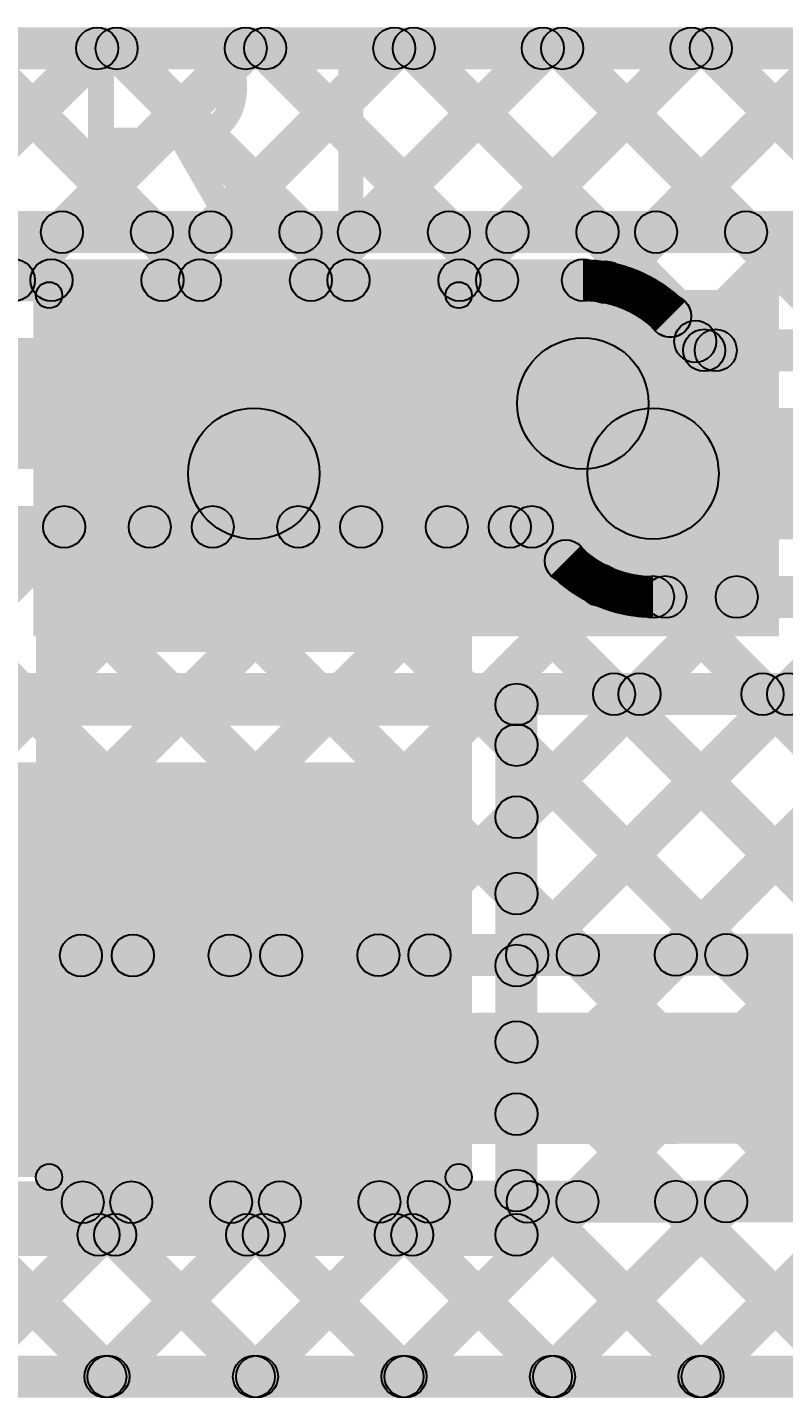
# Model space of a CAD drawing. Header units: millimetres. Extents: x -0.2 to 4.57, y -0.3 to 0.49.
# Drawn here: x 0.8071 to 0.9511, y 0.027 to 0.288 of the extents above; entities that cross this region are included whole.
import ezdxf

# ---------------------------------------------------------------- set-up
doc = ezdxf.new("R2010")
doc.units = ezdxf.units.MM
doc.header["$MEASUREMENT"] = 0
for name, color, linetype in [('BottomLayer', 5, 'Continuous'), ('TopLayer', 1, 'Continuous'), ('TopOverlay', 2, 'Continuous'), ('TopPaste', 8, 'Continuous'), ('TopSolder', 216, 'Continuous'), ('ViaHoleLayer', 16, 'Continuous')]:
    doc.layers.add(name, color=color, linetype=linetype)

# ---------------------------------------------------------------- blocks, each defined once
blk = doc.blocks.new('R__1206_5')
at = {"layer": 'TopLayer'}
for points in [[(-0.08, 0.035), (-0.02, 0.035), (-0.02, -0.035), (-0.08, -0.035)], [(0.02, 0.035), (0.08, 0.035), (0.08, -0.035), (0.02, -0.035)]]:
    blk.add_hatch(color=1, dxfattribs=at).paths.add_polyline_path(points)
at = {"layer": 'TopOverlay'}
h = blk.add_hatch(color=2, dxfattribs=at)
edge = h.paths.add_edge_path()
edge.add_arc((-0.084, 0.039), 0.0025, 0, 360)
h = blk.add_hatch(color=2, dxfattribs=at)
edge = h.paths.add_edge_path()
edge.add_arc((-0.084, 0.039), 0.0025, 0, 360)
for points in [[(-0.084, 0.0365), (-0.084, 0.0415), (0.084, 0.0415), (0.084, 0.0365)], [(-0.0865, 0.039), (-0.0815, 0.039), (-0.0815, -0.039), (-0.0865, -0.039)], [(0.0815, 0.039), (0.0865, 0.039), (0.0865, -0.039), (0.0815, -0.039)], [(-0.084, -0.0415), (-0.084, -0.0365), (0.084, -0.0365), (0.084, -0.0415)]]:
    blk.add_hatch(color=2, dxfattribs=at).paths.add_polyline_path(points)
h = blk.add_hatch(color=2, dxfattribs=at)
edge = h.paths.add_edge_path()
edge.add_arc((0.084, 0.039), 0.0025, 0, 360)
h = blk.add_hatch(color=2, dxfattribs=at)
edge = h.paths.add_edge_path()
edge.add_arc((0.084, 0.039), 0.0025, 0, 360)
h = blk.add_hatch(color=2, dxfattribs=at)
edge = h.paths.add_edge_path()
edge.add_arc((-0.084, -0.039), 0.0025, 0, 360)
h = blk.add_hatch(color=2, dxfattribs=at)
edge = h.paths.add_edge_path()
edge.add_arc((-0.084, -0.039), 0.0025, 0, 360)
h = blk.add_hatch(color=2, dxfattribs=at)
edge = h.paths.add_edge_path()
edge.add_arc((0.084, -0.039), 0.0025, 0, 360)
h = blk.add_hatch(color=2, dxfattribs=at)
edge = h.paths.add_edge_path()
edge.add_arc((0.084, -0.039), 0.0025, 0, 360)
at = {"layer": 'TopPaste'}
for points in [[(-0.08, 0.035), (-0.02, 0.035), (-0.02, -0.035), (-0.08, -0.035)], [(0.02, 0.035), (0.08, 0.035), (0.08, -0.035), (0.02, -0.035)]]:
    blk.add_hatch(color=8, dxfattribs=at).paths.add_polyline_path(points)
at = {"layer": 'TopSolder'}
for points in [[(-0.084, 0.039), (-0.016, 0.039), (-0.016, -0.039), (-0.084, -0.039)], [(0.016, 0.039), (0.084, 0.039), (0.084, -0.039), (0.016, -0.039)]]:
    blk.add_hatch(color=216, dxfattribs=at).paths.add_polyline_path(points)
at = {"layer": 'TopOverlay'}
for centre in [(-0.084, 0.039), (-0.084, 0.039), (0.084, 0.039), (0.084, 0.039), (-0.084, -0.039), (-0.084, -0.039), (0.084, -0.039), (0.084, -0.039)]:
    blk.add_circle(centre, 0.0025, dxfattribs=at)

msp = doc.modelspace()

# ---------------------------------------------------------------- hatches: boundary and pattern name
at = {"layer": 'BottomLayer'}
for points in [[(0.05826, 0.28), (0.05826, 0.288), (4.48726, 0.288), (4.48726, 0.28)], [(0.76472, 0.28117), (0.77038, 0.28683), (0.81453, 0.24268), (0.80887, 0.23702)], [(0.7791, 0.23702), (0.77344, 0.24268), (0.81759, 0.28683), (0.82325, 0.28117)], [(0.79301, 0.28117), (0.79866, 0.28683), (0.84281, 0.24268), (0.83716, 0.23702)], [(0.80738, 0.23702), (0.80173, 0.24268), (0.84588, 0.28683), (0.85153, 0.28117)], [(0.82129, 0.28117), (0.82695, 0.28683), (0.8711, 0.24268), (0.86544, 0.23702)], [(0.83567, 0.23702), (0.83001, 0.24268), (0.87416, 0.28683), (0.87982, 0.28117)], [(0.84958, 0.28117), (0.85523, 0.28683), (0.89938, 0.24268), (0.89372, 0.23702)], [(0.86395, 0.23702), (0.8583, 0.24268), (0.90244, 0.28683), (0.9081, 0.28117)], [(0.87786, 0.28117), (0.88352, 0.28683), (0.94102, 0.22933), (0.93536, 0.22367)], [(0.89224, 0.23702), (0.88658, 0.24268), (0.93073, 0.28683), (0.93638, 0.28117)], [(0.90614, 0.28117), (0.9118, 0.28683), (0.9693, 0.22933), (0.96364, 0.22367)], [(0.92011, 0.23661), (0.91445, 0.24227), (0.95901, 0.28683), (0.96467, 0.28117)], [(0.93714, 0.22536), (0.93148, 0.23101), (0.9873, 0.28683), (0.99295, 0.28117)], [(0.93443, 0.28117), (0.94009, 0.28683), (0.99759, 0.22933), (0.99193, 0.22367)], [(0.37762, 0.23585), (0.37762, 0.24385), (0.91291, 0.24385), (0.91291, 0.23585)], [(0.92672, 0.23012), (0.93237, 0.23578), (0.93883, 0.22933), (0.93317, 0.22367)], [(0.936, 0.2225), (0.936, 0.2305), (1.65426, 0.2305), (1.65426, 0.2225)], [(0.37762, 0.20385), (0.37762, 0.22885), (0.91291, 0.22885), (0.91291, 0.20385)], [(0.90407, 0.20751), (0.92175, 0.22519), (0.9351, 0.21184), (0.91742, 0.19416)], [(0.92626, 0.1905), (0.92626, 0.2155), (1.65426, 0.2155), (1.65426, 0.1905)], [(0.46924, 0.18885), (0.46924, 0.19685), (0.90318, 0.19685), (0.90318, 0.18885)], [(0.7352, 0.10827), (0.72954, 0.11392), (0.8113, 0.19568), (0.81695, 0.19002)], [(0.74273, 0.19002), (0.74839, 0.19568), (0.83003, 0.11404), (0.82438, 0.10838)], [(0.76352, 0.1083), (0.75786, 0.11396), (0.83958, 0.19568), (0.84524, 0.19002)], [(0.77102, 0.19002), (0.77668, 0.19568), (0.85828, 0.11407), (0.85263, 0.10841)], [(0.79183, 0.10833), (0.78618, 0.11399), (0.86786, 0.19568), (0.87352, 0.19002)], [(0.7993, 0.19002), (0.80496, 0.19568), (0.88653, 0.11411), (0.88088, 0.10845)], [(0.82015, 0.10837), (0.8145, 0.11403), (0.89615, 0.19568), (0.90181, 0.19002)], [(0.82759, 0.19002), (0.83324, 0.19568), (0.91478, 0.11414), (0.90913, 0.10848)], [(0.85587, 0.19002), (0.86153, 0.19568), (0.94303, 0.11417), (0.93738, 0.10852)], [(0.88416, 0.19002), (0.88981, 0.19568), (0.97128, 0.11421), (0.96563, 0.10855)], [(0.90035, 0.19002), (0.90601, 0.19568), (0.91246, 0.18923), (0.9068, 0.18357)], [(0.84847, 0.1084), (0.84281, 0.11406), (0.91335, 0.1846), (0.91901, 0.17894)], [(0.92626, 0.1755), (0.92626, 0.1835), (1.65426, 0.1835), (1.65426, 0.1755)], [(0.87679, 0.10844), (0.87113, 0.11409), (0.93937, 0.18233), (0.94502, 0.17667)], [(0.90511, 0.10847), (0.89945, 0.11413), (0.96765, 0.18233), (0.97331, 0.17667)], [(0.92579, 0.17667), (0.93145, 0.18233), (0.99953, 0.11424), (0.99388, 0.10858)], [(0.93343, 0.10851), (0.92777, 0.11416), (0.99593, 0.18233), (1.00159, 0.17667)], [(0.45246, 0.10676), (0.45245, 0.11476), (1.05655, 0.11549), (1.05656, 0.10749)], [(0.23828, 0.0745), (0.23825, 0.0995), (1.06725, 0.1005), (1.06728, 0.0755)], [(0.30613, 0.05958), (0.30612, 0.06758), (1.05661, 0.06849), (1.05662, 0.06049)], [(0.78657, 0.06133), (0.79223, 0.06699), (0.82539, 0.03383), (0.81973, 0.02817)], [(0.79652, 0.02817), (0.79087, 0.03383), (0.82408, 0.06704), (0.82973, 0.06138)], [(0.81482, 0.06137), (0.82048, 0.06703), (0.85367, 0.03383), (0.84802, 0.02817)], [(0.82481, 0.02817), (0.81915, 0.03383), (0.85239, 0.06707), (0.85805, 0.06141)], [(0.84307, 0.0614), (0.84873, 0.06706), (0.88196, 0.03383), (0.8763, 0.02817)], [(0.85309, 0.02817), (0.84743, 0.03383), (0.88071, 0.06711), (0.88637, 0.06145)], [(0.87132, 0.06144), (0.87698, 0.06709), (0.91024, 0.03383), (0.90459, 0.02817)], [(0.88137, 0.02817), (0.87572, 0.03383), (0.90903, 0.06714), (0.91469, 0.06148)], [(0.89957, 0.06147), (0.90523, 0.06713), (0.93853, 0.03383), (0.93287, 0.02817)], [(0.90966, 0.02817), (0.904, 0.03383), (0.93735, 0.06717), (0.94301, 0.06152)], [(0.92782, 0.06151), (0.93348, 0.06716), (0.96681, 0.03383), (0.96115, 0.02817)], [(0.93794, 0.02817), (0.93229, 0.03383), (0.96567, 0.06721), (0.97132, 0.06155)], [(0.05826, 0.027), (0.05826, 0.035), (4.48726, 0.035), (4.48726, 0.027)]]:
    msp.add_hatch(color=5, dxfattribs=at).paths.add_polyline_path(points)
h = msp.add_hatch(color=5, dxfattribs=at)
edge = h.paths.add_edge_path()
edge.add_arc((0.82042, 0.284), 0.004, 0, 360)
h = msp.add_hatch(color=5, dxfattribs=at)
edge = h.paths.add_edge_path()
edge.add_arc((0.82412, 0.284), 0.004, 0, 360)
h = msp.add_hatch(color=5, dxfattribs=at)
edge = h.paths.add_edge_path()
edge.add_arc((0.8487, 0.284), 0.004, 0, 360)
h = msp.add_hatch(color=5, dxfattribs=at)
edge = h.paths.add_edge_path()
edge.add_arc((0.8524, 0.284), 0.004, 0, 360)
h = msp.add_hatch(color=5, dxfattribs=at)
edge = h.paths.add_edge_path()
edge.add_arc((0.87699, 0.284), 0.004, 0, 360)
h = msp.add_hatch(color=5, dxfattribs=at)
edge = h.paths.add_edge_path()
edge.add_arc((0.88069, 0.284), 0.004, 0, 360)
h = msp.add_hatch(color=5, dxfattribs=at)
edge = h.paths.add_edge_path()
edge.add_arc((0.90527, 0.284), 0.004, 0, 360)
h = msp.add_hatch(color=5, dxfattribs=at)
edge = h.paths.add_edge_path()
edge.add_arc((0.90897, 0.284), 0.004, 0, 360)
h = msp.add_hatch(color=5, dxfattribs=at)
edge = h.paths.add_edge_path()
edge.add_arc((0.93356, 0.284), 0.004, 0, 360)
h = msp.add_hatch(color=5, dxfattribs=at)
edge = h.paths.add_edge_path()
edge.add_arc((0.93726, 0.284), 0.004, 0, 360)
h = msp.add_hatch(color=5, dxfattribs=at)
edge = h.paths.add_edge_path()
edge.add_arc((0.80456, 0.23985), 0.004, 0, 360)
h = msp.add_hatch(color=5, dxfattribs=at)
edge = h.paths.add_edge_path()
edge.add_arc((0.8117, 0.23985), 0.004, 0, 360)
h = msp.add_hatch(color=5, dxfattribs=at)
edge = h.paths.add_edge_path()
edge.add_arc((0.83284, 0.23985), 0.004, 0, 360)
h = msp.add_hatch(color=5, dxfattribs=at)
edge = h.paths.add_edge_path()
edge.add_arc((0.83998, 0.23985), 0.004, 0, 360)
h = msp.add_hatch(color=5, dxfattribs=at)
edge = h.paths.add_edge_path()
edge.add_arc((0.86112, 0.23985), 0.004, 0, 360)
h = msp.add_hatch(color=5, dxfattribs=at)
edge = h.paths.add_edge_path()
edge.add_arc((0.86827, 0.23985), 0.004, 0, 360)
h = msp.add_hatch(color=5, dxfattribs=at)
edge = h.paths.add_edge_path()
edge.add_arc((0.88941, 0.23985), 0.004, 0, 360)
h = msp.add_hatch(color=5, dxfattribs=at)
edge = h.paths.add_edge_path()
edge.add_arc((0.89655, 0.23985), 0.004, 0, 360)
h = msp.add_hatch(color=5, dxfattribs=at)
edge = h.paths.add_edge_path()
edge.add_arc((0.91291, 0.23985), 0.004, 0, 360)
h = msp.add_hatch(color=5, dxfattribs=at)
edge = h.paths.add_edge_path()
edge.add_arc((0.91291, 0.23985), 0.004, 0, 360)
h = msp.add_hatch(color=5, dxfattribs=at)
edge = h.paths.add_edge_path()
edge.add_arc((0.91291, 0.23985), 0.004, 0, 360)
h = msp.add_hatch(color=5, dxfattribs=at)
edge = h.paths.add_edge_path()
edge.add_arc((0.91728, 0.23944), 0.004, 0, 360)
h = msp.add_hatch(color=5, dxfattribs=at)
edge = h.paths.add_edge_path()
edge.add_arc((0.92953, 0.23297), 0.004, 0, 360)
h = msp.add_hatch(color=5, dxfattribs=at)
edge = h.paths.add_edge_path()
edge.add_arc((0.92955, 0.23295), 0.004, 0, 360)
h = msp.add_hatch(color=5, dxfattribs=at)
edge = h.paths.add_edge_path()
edge.add_arc((0.92955, 0.23295), 0.004, 0, 360)
h = msp.add_hatch(color=5, dxfattribs=at)
edge = h.paths.add_edge_path()
edge.add_arc((0.93431, 0.22818), 0.004, 0, 360)
h = msp.add_hatch(color=5, dxfattribs=at)
edge = h.paths.add_edge_path()
edge.add_arc((0.936, 0.2265), 0.004, 0, 360)
h = msp.add_hatch(color=5, dxfattribs=at)
edge = h.paths.add_edge_path()
edge.add_arc((0.936, 0.2265), 0.004, 0, 360)
h = msp.add_hatch(color=5, dxfattribs=at)
edge = h.paths.add_edge_path()
edge.add_arc((0.93819, 0.2265), 0.004, 0, 360)
h = msp.add_hatch(color=5, dxfattribs=at)
edge = h.paths.add_edge_path()
edge.add_arc((0.91291, 0.21635), 0.0125, 0, 360)
h = msp.add_hatch(color=5, dxfattribs=at)
edge = h.paths.add_edge_path()
edge.add_arc((0.91291, 0.21635), 0.0125, 0, 360)
h = msp.add_hatch(color=5, dxfattribs=at)
edge = h.paths.add_edge_path()
edge.add_arc((0.92626, 0.203), 0.0125, 0, 360)
h = msp.add_hatch(color=5, dxfattribs=at)
edge = h.paths.add_edge_path()
edge.add_arc((0.92626, 0.203), 0.0125, 0, 360)
h = msp.add_hatch(color=5, dxfattribs=at)
edge = h.paths.add_edge_path()
edge.add_arc((0.92626, 0.203), 0.01181, 0, 360)
h = msp.add_hatch(color=5, dxfattribs=at)
edge = h.paths.add_edge_path()
edge.add_arc((0.81412, 0.19285), 0.004, 0, 360)
h = msp.add_hatch(color=5, dxfattribs=at)
edge = h.paths.add_edge_path()
edge.add_arc((0.83042, 0.19285), 0.004, 0, 360)
h = msp.add_hatch(color=5, dxfattribs=at)
edge = h.paths.add_edge_path()
edge.add_arc((0.84241, 0.19285), 0.004, 0, 360)
h = msp.add_hatch(color=5, dxfattribs=at)
edge = h.paths.add_edge_path()
edge.add_arc((0.8587, 0.19285), 0.004, 0, 360)
h = msp.add_hatch(color=5, dxfattribs=at)
edge = h.paths.add_edge_path()
edge.add_arc((0.87069, 0.19285), 0.004, 0, 360)
h = msp.add_hatch(color=5, dxfattribs=at)
edge = h.paths.add_edge_path()
edge.add_arc((0.88698, 0.19285), 0.004, 0, 360)
h = msp.add_hatch(color=5, dxfattribs=at)
edge = h.paths.add_edge_path()
edge.add_arc((0.89898, 0.19285), 0.004, 0, 360)
h = msp.add_hatch(color=5, dxfattribs=at)
edge = h.paths.add_edge_path()
edge.add_arc((0.90318, 0.19285), 0.004, 0, 360)
h = msp.add_hatch(color=5, dxfattribs=at)
edge = h.paths.add_edge_path()
edge.add_arc((0.90318, 0.19285), 0.004, 0, 360)
h = msp.add_hatch(color=5, dxfattribs=at)
edge = h.paths.add_edge_path()
edge.add_arc((0.90963, 0.1864), 0.004, 0, 360)
h = msp.add_hatch(color=5, dxfattribs=at)
edge = h.paths.add_edge_path()
edge.add_arc((0.90963, 0.1864), 0.004, 0, 360)
h = msp.add_hatch(color=5, dxfattribs=at)
edge = h.paths.add_edge_path()
edge.add_arc((0.90965, 0.18638), 0.004, 0, 360)
h = msp.add_hatch(color=5, dxfattribs=at)
edge = h.paths.add_edge_path()
edge.add_arc((0.91618, 0.18177), 0.004, 0, 360)
h = msp.add_hatch(color=5, dxfattribs=at)
edge = h.paths.add_edge_path()
edge.add_arc((0.92626, 0.1795), 0.004, 0, 360)
h = msp.add_hatch(color=5, dxfattribs=at)
edge = h.paths.add_edge_path()
edge.add_arc((0.92626, 0.1795), 0.004, 0, 360)
h = msp.add_hatch(color=5, dxfattribs=at)
edge = h.paths.add_edge_path()
edge.add_arc((0.92626, 0.1795), 0.004, 0, 360)
h = msp.add_hatch(color=5, dxfattribs=at)
edge = h.paths.add_edge_path()
edge.add_arc((0.92862, 0.1795), 0.004, 0, 360)
h = msp.add_hatch(color=5, dxfattribs=at)
edge = h.paths.add_edge_path()
edge.add_arc((0.94219, 0.1795), 0.004, 0, 360)
h = msp.add_hatch(color=5, dxfattribs=at)
edge = h.paths.add_edge_path()
edge.add_arc((0.81732, 0.1112), 0.004, 0, 360)
h = msp.add_hatch(color=5, dxfattribs=at)
edge = h.paths.add_edge_path()
edge.add_arc((0.8272, 0.11121), 0.004, 0, 360)
h = msp.add_hatch(color=5, dxfattribs=at)
edge = h.paths.add_edge_path()
edge.add_arc((0.84564, 0.11123), 0.004, 0, 360)
h = msp.add_hatch(color=5, dxfattribs=at)
edge = h.paths.add_edge_path()
edge.add_arc((0.85545, 0.11124), 0.004, 0, 360)
h = msp.add_hatch(color=5, dxfattribs=at)
edge = h.paths.add_edge_path()
edge.add_arc((0.87396, 0.11127), 0.004, 0, 360)
h = msp.add_hatch(color=5, dxfattribs=at)
edge = h.paths.add_edge_path()
edge.add_arc((0.8837, 0.11128), 0.004, 0, 360)
h = msp.add_hatch(color=5, dxfattribs=at)
edge = h.paths.add_edge_path()
edge.add_arc((0.90228, 0.1113), 0.004, 0, 360)
h = msp.add_hatch(color=5, dxfattribs=at)
edge = h.paths.add_edge_path()
edge.add_arc((0.91195, 0.11131), 0.004, 0, 360)
h = msp.add_hatch(color=5, dxfattribs=at)
edge = h.paths.add_edge_path()
edge.add_arc((0.9306, 0.11133), 0.004, 0, 360)
h = msp.add_hatch(color=5, dxfattribs=at)
edge = h.paths.add_edge_path()
edge.add_arc((0.94021, 0.11135), 0.004, 0, 360)
h = msp.add_hatch(color=5, dxfattribs=at)
edge = h.paths.add_edge_path()
edge.add_arc((0.81765, 0.0642), 0.004, 0, 360)
h = msp.add_hatch(color=5, dxfattribs=at)
edge = h.paths.add_edge_path()
edge.add_arc((0.8269, 0.06421), 0.004, 0, 360)
h = msp.add_hatch(color=5, dxfattribs=at)
edge = h.paths.add_edge_path()
edge.add_arc((0.8459, 0.06423), 0.004, 0, 360)
h = msp.add_hatch(color=5, dxfattribs=at)
edge = h.paths.add_edge_path()
edge.add_arc((0.85522, 0.06424), 0.004, 0, 360)
h = msp.add_hatch(color=5, dxfattribs=at)
edge = h.paths.add_edge_path()
edge.add_arc((0.87415, 0.06427), 0.004, 0, 360)
h = msp.add_hatch(color=5, dxfattribs=at)
edge = h.paths.add_edge_path()
edge.add_arc((0.88354, 0.06428), 0.004, 0, 360)
h = msp.add_hatch(color=5, dxfattribs=at)
edge = h.paths.add_edge_path()
edge.add_arc((0.9024, 0.0643), 0.004, 0, 360)
h = msp.add_hatch(color=5, dxfattribs=at)
edge = h.paths.add_edge_path()
edge.add_arc((0.91186, 0.06431), 0.004, 0, 360)
h = msp.add_hatch(color=5, dxfattribs=at)
edge = h.paths.add_edge_path()
edge.add_arc((0.93065, 0.06433), 0.004, 0, 360)
h = msp.add_hatch(color=5, dxfattribs=at)
edge = h.paths.add_edge_path()
edge.add_arc((0.94018, 0.06434), 0.004, 0, 360)
h = msp.add_hatch(color=5, dxfattribs=at)
edge = h.paths.add_edge_path()
edge.add_arc((0.82198, 0.031), 0.004, 0, 360)
h = msp.add_hatch(color=5, dxfattribs=at)
edge = h.paths.add_edge_path()
edge.add_arc((0.82256, 0.031), 0.004, 0, 360)
h = msp.add_hatch(color=5, dxfattribs=at)
edge = h.paths.add_edge_path()
edge.add_arc((0.85026, 0.031), 0.004, 0, 360)
h = msp.add_hatch(color=5, dxfattribs=at)
edge = h.paths.add_edge_path()
edge.add_arc((0.85085, 0.031), 0.004, 0, 360)
h = msp.add_hatch(color=5, dxfattribs=at)
edge = h.paths.add_edge_path()
edge.add_arc((0.87855, 0.031), 0.004, 0, 360)
h = msp.add_hatch(color=5, dxfattribs=at)
edge = h.paths.add_edge_path()
edge.add_arc((0.87913, 0.031), 0.004, 0, 360)
h = msp.add_hatch(color=5, dxfattribs=at)
edge = h.paths.add_edge_path()
edge.add_arc((0.90683, 0.031), 0.004, 0, 360)
h = msp.add_hatch(color=5, dxfattribs=at)
edge = h.paths.add_edge_path()
edge.add_arc((0.90741, 0.031), 0.004, 0, 360)
h = msp.add_hatch(color=5, dxfattribs=at)
edge = h.paths.add_edge_path()
edge.add_arc((0.93512, 0.031), 0.004, 0, 360)
h = msp.add_hatch(color=5, dxfattribs=at)
edge = h.paths.add_edge_path()
edge.add_arc((0.9357, 0.031), 0.004, 0, 360)
at = {"layer": 'TopLayer'}
for points in [[(0.05826, 0.28), (0.05826, 0.288), (4.48726, 0.288), (4.48726, 0.28)], [(0.7561, 0.21402), (0.75044, 0.21968), (0.81759, 0.28683), (0.82325, 0.28117)], [(0.79301, 0.28117), (0.79866, 0.28683), (0.83366, 0.25183), (0.82801, 0.24617)], [(0.81653, 0.24617), (0.81088, 0.25183), (0.84588, 0.28683), (0.85153, 0.28117)], [(0.82129, 0.28117), (0.82695, 0.28683), (0.86195, 0.25183), (0.85629, 0.24617)], [(0.84482, 0.24617), (0.83916, 0.25183), (0.87416, 0.28683), (0.87982, 0.28117)], [(0.84958, 0.28117), (0.85523, 0.28683), (0.89023, 0.25183), (0.88458, 0.24617)], [(0.8731, 0.24617), (0.86744, 0.25183), (0.90244, 0.28683), (0.9081, 0.28117)], [(0.87786, 0.28117), (0.88352, 0.28683), (0.91852, 0.25183), (0.91286, 0.24617)], [(0.90138, 0.24617), (0.89573, 0.25183), (0.93073, 0.28683), (0.93638, 0.28117)], [(0.90614, 0.28117), (0.9118, 0.28683), (0.9468, 0.25183), (0.94114, 0.24617)], [(0.92967, 0.24617), (0.92401, 0.25183), (0.95901, 0.28683), (0.96467, 0.28117)], [(0.93443, 0.28117), (0.94009, 0.28683), (1.03962, 0.18729), (1.03397, 0.18163)], [(0.79726, 0.245), (0.79726, 0.253), (0.96126, 0.253), (0.96126, 0.245)], [(0.80826, 0.172), (0.95026, 0.172), (0.95026, 0.238), (0.80826, 0.238)], [(0.90309, 0.07817), (0.89743, 0.08383), (1.03397, 0.22036), (1.03962, 0.2147)], [(0.85026, 0.1905), (0.85026, 0.2155), (0.92626, 0.2155), (0.92626, 0.1905)], [(0.88137, 0.02817), (0.87572, 0.03383), (1.03397, 0.19207), (1.03962, 0.18642)], [(0.79726, 0.157), (0.79726, 0.165), (0.96126, 0.165), (0.96126, 0.157)], [(0.77652, 0.155), (0.77652, 0.163), (0.90026, 0.163), (0.90026, 0.155)], [(0.90309, 0.13474), (0.89743, 0.1404), (0.92087, 0.16383), (0.92652, 0.15817)], [(0.90309, 0.10646), (0.89743, 0.11211), (0.94915, 0.16383), (0.95481, 0.15817)], [(0.90966, 0.02817), (0.904, 0.03383), (1.03397, 0.16379), (1.03962, 0.15813)], [(0.91601, 0.15817), (0.92166, 0.16383), (1.05166, 0.03383), (1.04601, 0.02817)], [(0.94429, 0.15817), (0.94995, 0.16383), (1.04309, 0.07068), (1.03743, 0.06503)], [(0.90426, 0.058), (0.89626, 0.058), (0.89626, 0.159), (0.90426, 0.159)], [(0.89743, 0.14846), (0.90309, 0.15412), (1.02338, 0.03383), (1.01772, 0.02817)], [(0.72326, 0.069), (0.88926, 0.069), (0.88926, 0.148), (0.72326, 0.148)], [(0.93794, 0.02817), (0.93229, 0.03383), (1.03397, 0.13551), (1.03962, 0.12985)], [(0.89743, 0.12017), (0.90309, 0.12583), (0.9951, 0.03383), (0.98944, 0.02817)], [(0.89743, 0.09189), (0.90309, 0.09755), (0.96681, 0.03383), (0.96115, 0.02817)], [(0.89743, 0.06361), (0.90309, 0.06926), (0.93853, 0.03383), (0.93287, 0.02817)], [(0.71226, 0.054), (0.71226, 0.062), (0.90026, 0.062), (0.90026, 0.054)], [(0.79652, 0.02817), (0.79087, 0.03383), (0.81787, 0.06083), (0.82352, 0.05517)], [(0.79273, 0.05517), (0.79839, 0.06083), (0.82539, 0.03383), (0.81973, 0.02817)], [(0.82481, 0.02817), (0.81915, 0.03383), (0.84615, 0.06083), (0.85181, 0.05517)], [(0.82102, 0.05517), (0.82667, 0.06083), (0.85367, 0.03383), (0.84802, 0.02817)], [(0.85309, 0.02817), (0.84743, 0.03383), (0.87443, 0.06083), (0.88009, 0.05517)], [(0.8493, 0.05517), (0.85496, 0.06083), (0.88196, 0.03383), (0.8763, 0.02817)], [(0.87759, 0.05517), (0.88324, 0.06083), (0.91024, 0.03383), (0.90459, 0.02817)], [(0.05826, 0.027), (0.05826, 0.035), (3.27726, 0.035), (3.27726, 0.027)]]:
    msp.add_hatch(color=1, dxfattribs=at).paths.add_polyline_path(points)
h = msp.add_hatch(color=1, dxfattribs=at)
edge = h.paths.add_edge_path()
edge.add_arc((0.82042, 0.284), 0.004, 0, 360)
h = msp.add_hatch(color=1, dxfattribs=at)
edge = h.paths.add_edge_path()
edge.add_arc((0.82412, 0.284), 0.004, 0, 360)
h = msp.add_hatch(color=1, dxfattribs=at)
edge = h.paths.add_edge_path()
edge.add_arc((0.8487, 0.284), 0.004, 0, 360)
h = msp.add_hatch(color=1, dxfattribs=at)
edge = h.paths.add_edge_path()
edge.add_arc((0.8524, 0.284), 0.004, 0, 360)
h = msp.add_hatch(color=1, dxfattribs=at)
edge = h.paths.add_edge_path()
edge.add_arc((0.87699, 0.284), 0.004, 0, 360)
h = msp.add_hatch(color=1, dxfattribs=at)
edge = h.paths.add_edge_path()
edge.add_arc((0.88069, 0.284), 0.004, 0, 360)
h = msp.add_hatch(color=1, dxfattribs=at)
edge = h.paths.add_edge_path()
edge.add_arc((0.90527, 0.284), 0.004, 0, 360)
h = msp.add_hatch(color=1, dxfattribs=at)
edge = h.paths.add_edge_path()
edge.add_arc((0.90897, 0.284), 0.004, 0, 360)
h = msp.add_hatch(color=1, dxfattribs=at)
edge = h.paths.add_edge_path()
edge.add_arc((0.93356, 0.284), 0.004, 0, 360)
h = msp.add_hatch(color=1, dxfattribs=at)
edge = h.paths.add_edge_path()
edge.add_arc((0.93726, 0.284), 0.004, 0, 360)
h = msp.add_hatch(color=1, dxfattribs=at)
edge = h.paths.add_edge_path()
edge.add_arc((0.8137, 0.249), 0.004, 0, 360)
h = msp.add_hatch(color=1, dxfattribs=at)
edge = h.paths.add_edge_path()
edge.add_arc((0.83084, 0.249), 0.004, 0, 360)
h = msp.add_hatch(color=1, dxfattribs=at)
edge = h.paths.add_edge_path()
edge.add_arc((0.84199, 0.249), 0.004, 0, 360)
h = msp.add_hatch(color=1, dxfattribs=at)
edge = h.paths.add_edge_path()
edge.add_arc((0.85912, 0.249), 0.004, 0, 360)
h = msp.add_hatch(color=1, dxfattribs=at)
edge = h.paths.add_edge_path()
edge.add_arc((0.87027, 0.249), 0.004, 0, 360)
h = msp.add_hatch(color=1, dxfattribs=at)
edge = h.paths.add_edge_path()
edge.add_arc((0.8874, 0.249), 0.004, 0, 360)
h = msp.add_hatch(color=1, dxfattribs=at)
edge = h.paths.add_edge_path()
edge.add_arc((0.89856, 0.249), 0.004, 0, 360)
h = msp.add_hatch(color=1, dxfattribs=at)
edge = h.paths.add_edge_path()
edge.add_arc((0.91569, 0.249), 0.004, 0, 360)
h = msp.add_hatch(color=1, dxfattribs=at)
edge = h.paths.add_edge_path()
edge.add_arc((0.92684, 0.249), 0.004, 0, 360)
h = msp.add_hatch(color=1, dxfattribs=at)
edge = h.paths.add_edge_path()
edge.add_arc((0.94397, 0.249), 0.004, 0, 360)
h = msp.add_hatch(color=1, dxfattribs=at)
edge = h.paths.add_edge_path()
edge.add_arc((0.85026, 0.203), 0.0125, 0, 360)
h = msp.add_hatch(color=1, dxfattribs=at)
edge = h.paths.add_edge_path()
edge.add_arc((0.92626, 0.203), 0.0125, 0, 360)
h = msp.add_hatch(color=1, dxfattribs=at)
edge = h.paths.add_edge_path()
edge.add_arc((0.92626, 0.203), 0.01181, 0, 360)
h = msp.add_hatch(color=1, dxfattribs=at)
edge = h.paths.add_edge_path()
edge.add_arc((0.91884, 0.161), 0.004, 0, 360)
h = msp.add_hatch(color=1, dxfattribs=at)
edge = h.paths.add_edge_path()
edge.add_arc((0.92369, 0.161), 0.004, 0, 360)
h = msp.add_hatch(color=1, dxfattribs=at)
edge = h.paths.add_edge_path()
edge.add_arc((0.94712, 0.161), 0.004, 0, 360)
h = msp.add_hatch(color=1, dxfattribs=at)
edge = h.paths.add_edge_path()
edge.add_arc((0.95198, 0.161), 0.004, 0, 360)
h = msp.add_hatch(color=1, dxfattribs=at)
edge = h.paths.add_edge_path()
edge.add_arc((0.90026, 0.159), 0.004, 0, 360)
h = msp.add_hatch(color=1, dxfattribs=at)
edge = h.paths.add_edge_path()
edge.add_arc((0.90026, 0.159), 0.004, 0, 360)
h = msp.add_hatch(color=1, dxfattribs=at)
edge = h.paths.add_edge_path()
edge.add_arc((0.90026, 0.15129), 0.004, 0, 360)
h = msp.add_hatch(color=1, dxfattribs=at)
edge = h.paths.add_edge_path()
edge.add_arc((0.90026, 0.13757), 0.004, 0, 360)
h = msp.add_hatch(color=1, dxfattribs=at)
edge = h.paths.add_edge_path()
edge.add_arc((0.90026, 0.123), 0.004, 0, 360)
h = msp.add_hatch(color=1, dxfattribs=at)
edge = h.paths.add_edge_path()
edge.add_arc((0.90026, 0.10928), 0.004, 0, 360)
h = msp.add_hatch(color=1, dxfattribs=at)
edge = h.paths.add_edge_path()
edge.add_arc((0.90026, 0.09472), 0.004, 0, 360)
h = msp.add_hatch(color=1, dxfattribs=at)
edge = h.paths.add_edge_path()
edge.add_arc((0.90026, 0.081), 0.004, 0, 360)
h = msp.add_hatch(color=1, dxfattribs=at)
edge = h.paths.add_edge_path()
edge.add_arc((0.90026, 0.06643), 0.004, 0, 360)
h = msp.add_hatch(color=1, dxfattribs=at)
edge = h.paths.add_edge_path()
edge.add_arc((0.82069, 0.058), 0.004, 0, 360)
h = msp.add_hatch(color=1, dxfattribs=at)
edge = h.paths.add_edge_path()
edge.add_arc((0.82385, 0.058), 0.004, 0, 360)
h = msp.add_hatch(color=1, dxfattribs=at)
edge = h.paths.add_edge_path()
edge.add_arc((0.84898, 0.058), 0.004, 0, 360)
h = msp.add_hatch(color=1, dxfattribs=at)
edge = h.paths.add_edge_path()
edge.add_arc((0.85213, 0.058), 0.004, 0, 360)
h = msp.add_hatch(color=1, dxfattribs=at)
edge = h.paths.add_edge_path()
edge.add_arc((0.87726, 0.058), 0.004, 0, 360)
h = msp.add_hatch(color=1, dxfattribs=at)
edge = h.paths.add_edge_path()
edge.add_arc((0.88041, 0.058), 0.004, 0, 360)
h = msp.add_hatch(color=1, dxfattribs=at)
edge = h.paths.add_edge_path()
edge.add_arc((0.90026, 0.058), 0.004, 0, 360)
h = msp.add_hatch(color=1, dxfattribs=at)
edge = h.paths.add_edge_path()
edge.add_arc((0.90026, 0.058), 0.004, 0, 360)
h = msp.add_hatch(color=1, dxfattribs=at)
edge = h.paths.add_edge_path()
edge.add_arc((0.82198, 0.031), 0.004, 0, 360)
h = msp.add_hatch(color=1, dxfattribs=at)
edge = h.paths.add_edge_path()
edge.add_arc((0.82256, 0.031), 0.004, 0, 360)
h = msp.add_hatch(color=1, dxfattribs=at)
edge = h.paths.add_edge_path()
edge.add_arc((0.85026, 0.031), 0.004, 0, 360)
h = msp.add_hatch(color=1, dxfattribs=at)
edge = h.paths.add_edge_path()
edge.add_arc((0.85085, 0.031), 0.004, 0, 360)
h = msp.add_hatch(color=1, dxfattribs=at)
edge = h.paths.add_edge_path()
edge.add_arc((0.87855, 0.031), 0.004, 0, 360)
h = msp.add_hatch(color=1, dxfattribs=at)
edge = h.paths.add_edge_path()
edge.add_arc((0.87913, 0.031), 0.004, 0, 360)
h = msp.add_hatch(color=1, dxfattribs=at)
edge = h.paths.add_edge_path()
edge.add_arc((0.90683, 0.031), 0.004, 0, 360)
h = msp.add_hatch(color=1, dxfattribs=at)
edge = h.paths.add_edge_path()
edge.add_arc((0.90741, 0.031), 0.004, 0, 360)
h = msp.add_hatch(color=1, dxfattribs=at)
edge = h.paths.add_edge_path()
edge.add_arc((0.93512, 0.031), 0.004, 0, 360)
h = msp.add_hatch(color=1, dxfattribs=at)
edge = h.paths.add_edge_path()
edge.add_arc((0.9357, 0.031), 0.004, 0, 360)
at = {"layer": 'ViaHoleLayer'}
h = msp.add_hatch(color=16, dxfattribs=at)
edge = h.paths.add_edge_path()
edge.add_arc((0.92626, 0.203), 0.00591, 0, 360)

# ---------------------------------------------------------------- linework, layer by layer
at = {"layer": 'BottomLayer', "const_width": 0.008}
for points in [[(0.91291, 0.23985, -0.199188), (0.92955, 0.23295)], [(0.91291, 0.23985, -0.198912), (0.92953, 0.23297)], [(0.92626, 0.1795, -0.199188), (0.90963, 0.1864)], [(0.92626, 0.1795, -0.198912), (0.90965, 0.18638)]]:
    msp.add_lwpolyline(points, format="xyb", dxfattribs=at)
at = {"layer": 'BottomLayer'}
for centre, radius in [((0.82042, 0.284), 0.004), ((0.82412, 0.284), 0.004), ((0.8487, 0.284), 0.004), ((0.8524, 0.284), 0.004), ((0.87699, 0.284), 0.004), ((0.88069, 0.284), 0.004), ((0.90527, 0.284), 0.004), ((0.90897, 0.284), 0.004), ((0.93356, 0.284), 0.004), ((0.93726, 0.284), 0.004), ((0.80456, 0.23985), 0.004), ((0.8117, 0.23985), 0.004), ((0.83284, 0.23985), 0.004), ((0.83998, 0.23985), 0.004), ((0.86112, 0.23985), 0.004), ((0.86827, 0.23985), 0.004), ((0.88941, 0.23985), 0.004), ((0.89655, 0.23985), 0.004), ((0.91291, 0.23985), 0.004), ((0.91291, 0.23985), 0.004), ((0.91291, 0.23985), 0.004), ((0.91728, 0.23944), 0.004), ((0.92953, 0.23297), 0.004), ((0.92955, 0.23295), 0.004), ((0.92955, 0.23295), 0.004), ((0.93431, 0.22818), 0.004), ((0.936, 0.2265), 0.004), ((0.936, 0.2265), 0.004), ((0.93819, 0.2265), 0.004), ((0.91291, 0.21635), 0.0125), ((0.91291, 0.21635), 0.0125), ((0.92626, 0.203), 0.0125), ((0.92626, 0.203), 0.0125), ((0.81412, 0.19285), 0.004), ((0.83042, 0.19285), 0.004), ((0.84241, 0.19285), 0.004), ((0.8587, 0.19285), 0.004), ((0.87069, 0.19285), 0.004), ((0.88698, 0.19285), 0.004), ((0.89898, 0.19285), 0.004), ((0.90318, 0.19285), 0.004), ((0.90318, 0.19285), 0.004), ((0.90963, 0.1864), 0.004), ((0.90963, 0.1864), 0.004), ((0.90965, 0.18638), 0.004), ((0.91618, 0.18177), 0.004), ((0.92626, 0.1795), 0.004), ((0.92626, 0.1795), 0.004), ((0.92626, 0.1795), 0.004), ((0.92862, 0.1795), 0.004), ((0.94219, 0.1795), 0.004), ((0.81732, 0.1112), 0.004), ((0.8272, 0.11121), 0.004), ((0.84564, 0.11123), 0.004), ((0.85545, 0.11124), 0.004), ((0.87396, 0.11127), 0.004), ((0.8837, 0.11128), 0.004), ((0.90228, 0.1113), 0.004), ((0.91195, 0.11131), 0.004), ((0.9306, 0.11133), 0.004), ((0.94021, 0.11135), 0.004), ((0.81765, 0.0642), 0.004), ((0.8269, 0.06421), 0.004), ((0.8459, 0.06423), 0.004), ((0.85522, 0.06424), 0.004), ((0.87415, 0.06427), 0.004), ((0.88354, 0.06428), 0.004), ((0.9024, 0.0643), 0.004), ((0.91186, 0.06431), 0.004), ((0.93065, 0.06433), 0.004), ((0.94018, 0.06434), 0.004), ((0.82198, 0.031), 0.004), ((0.82256, 0.031), 0.004), ((0.85026, 0.031), 0.004), ((0.85085, 0.031), 0.004), ((0.87855, 0.031), 0.004), ((0.87913, 0.031), 0.004), ((0.90683, 0.031), 0.004), ((0.90741, 0.031), 0.004), ((0.93512, 0.031), 0.004), ((0.9357, 0.031), 0.004)]:
    msp.add_circle(centre, radius, dxfattribs=at)
at = {"layer": 'TopLayer'}
for centre, radius in [((0.82042, 0.284), 0.004), ((0.82412, 0.284), 0.004), ((0.8487, 0.284), 0.004), ((0.8524, 0.284), 0.004), ((0.87699, 0.284), 0.004), ((0.88069, 0.284), 0.004), ((0.90527, 0.284), 0.004), ((0.90897, 0.284), 0.004), ((0.93356, 0.284), 0.004), ((0.93726, 0.284), 0.004), ((0.8137, 0.249), 0.004), ((0.83084, 0.249), 0.004), ((0.84199, 0.249), 0.004), ((0.85912, 0.249), 0.004), ((0.87027, 0.249), 0.004), ((0.8874, 0.249), 0.004), ((0.89856, 0.249), 0.004), ((0.91569, 0.249), 0.004), ((0.92684, 0.249), 0.004), ((0.94397, 0.249), 0.004), ((0.85026, 0.203), 0.0125), ((0.92626, 0.203), 0.0125), ((0.91884, 0.161), 0.004), ((0.92369, 0.161), 0.004), ((0.94712, 0.161), 0.004), ((0.95198, 0.161), 0.004), ((0.90026, 0.159), 0.004), ((0.90026, 0.159), 0.004), ((0.90026, 0.15129), 0.004), ((0.90026, 0.13757), 0.004), ((0.90026, 0.123), 0.004), ((0.90026, 0.10928), 0.004), ((0.90026, 0.09472), 0.004), ((0.90026, 0.081), 0.004), ((0.90026, 0.06643), 0.004), ((0.82069, 0.058), 0.004), ((0.82385, 0.058), 0.004), ((0.84898, 0.058), 0.004), ((0.85213, 0.058), 0.004), ((0.87726, 0.058), 0.004), ((0.88041, 0.058), 0.004), ((0.90026, 0.058), 0.004), ((0.90026, 0.058), 0.004), ((0.82198, 0.031), 0.004), ((0.82256, 0.031), 0.004), ((0.85026, 0.031), 0.004), ((0.85085, 0.031), 0.004), ((0.87855, 0.031), 0.004), ((0.87913, 0.031), 0.004), ((0.90683, 0.031), 0.004), ((0.90741, 0.031), 0.004), ((0.93512, 0.031), 0.004), ((0.9357, 0.031), 0.004)]:
    msp.add_circle(centre, radius, dxfattribs=at)

# ---------------------------------------------------------------- block references
at = {"rotation": 90}
msp.add_blockref('R__1206_5', (0.85026, 0.153), dxfattribs=at)

# ---------------------------------------------------------------- texts
at = {"layer": 'TopOverlay'}
msp.add_text('R1', height=0.04, dxfattribs=at).set_placement((0.81426, 0.248))

doc.saveas('drawing.dxf')
